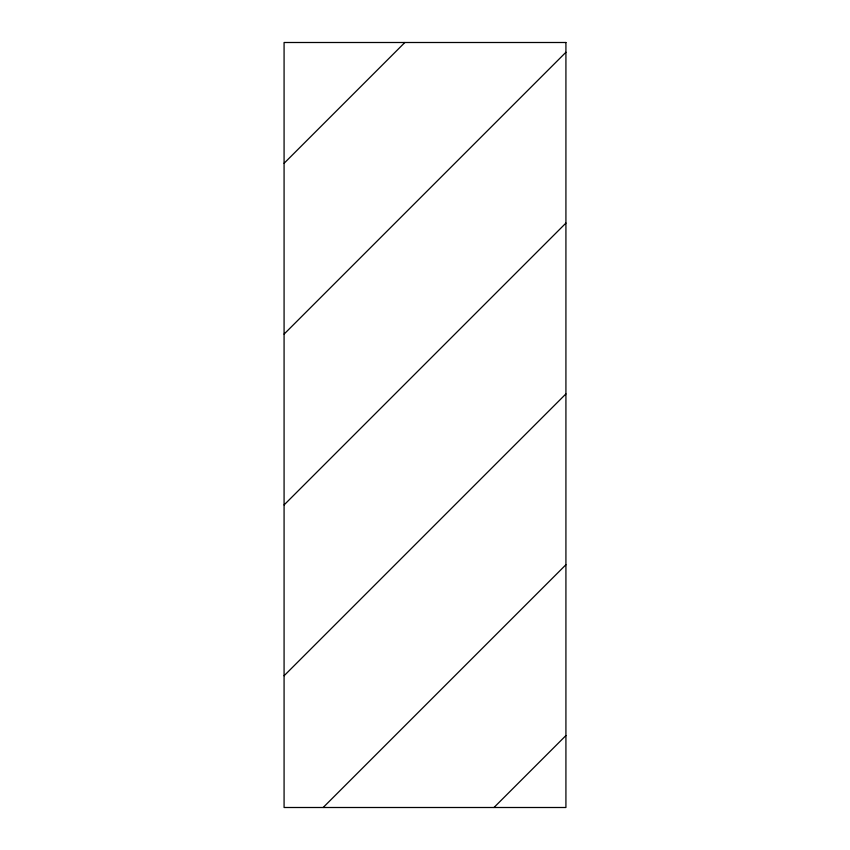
<?xml version="1.0" encoding="UTF-8"?>
<svg xmlns="http://www.w3.org/2000/svg" width="850" height="850" viewBox="0 0 850 850"><rect width="100%" height="100%" fill="white"/><g stroke="black" fill="none" stroke-linecap="round" stroke-linejoin="round"><path stroke-width="1.27" d="M284.081 163.285L404.866 42.5M284.081 334.114L565.919 52.264M284.081 504.932L565.919 223.093M284.081 675.761L565.919 393.911M323.159 807.5L565.919 564.74M493.978 807.5L565.919 735.558M565.919 42.5L284.081 42.5L284.081 807.5L565.919 807.5L565.919 42.5"/></g></svg>
